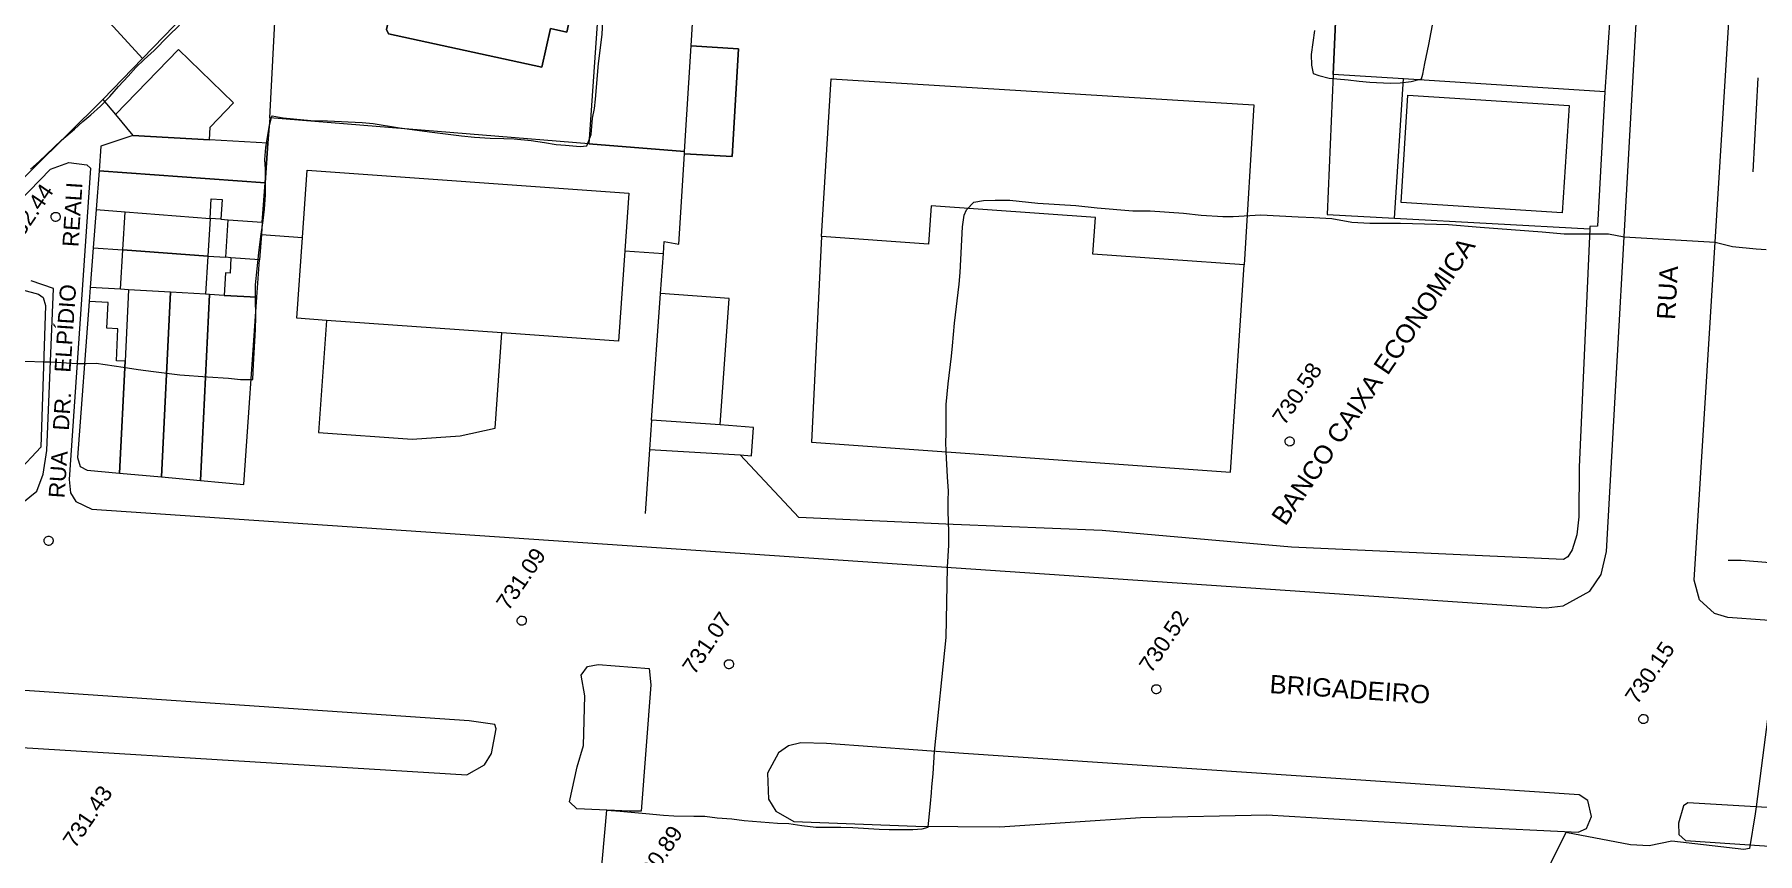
# Model space of a CAD drawing. Header units: metres. Extents: x 325024 to 7190115, y 7391967 to 10157759.
# Drawn here: x 326394.9 to 326583, y 7392757.2 to 7392846.7 of the extents above; entities that cross this region are included whole.
import ezdxf
from ezdxf.enums import TextEntityAlignment as Align

# ---------------------------------------------------------------- set-up
doc = ezdxf.new("R2010")
doc.units = ezdxf.units.M
doc.layers.get('0').update_dxf_attribs({"lineweight": 18})
for name, color, linetype, lineweight in [('100_SIST_VIARIO_MEIO_FIO', 1, 'Continuous', 18), ('108_SEP_FIS_CANT_CENT_ILHA', 7, 'Continuous', 18), ('144_P_DUPLA_ASF_TOP', 7, 'Continuous', 18), ('160_P_SIMP_ASF_TOP', 7, 'Continuous', 18), ('206_MURO_E_MURO_ARRIMO', 7, 'Continuous', 18), ('214_PROJ_BEIRAL_EDIF', 10, 'Continuous', 18), ('216_EDIF_NOTAVEL', 2, 'Continuous', 18), ('218_EDIF_NOTAVEL_TOP', 7, 'Continuous', 18), ('600_CURVA_MESTRA', 14, 'Continuous', 18), ('604_CURVA_INTERM', 7, 'Continuous', 18), ('606_PTO_COTADO', 7, 'Continuous', 18), ('608_PTO_COTADO_INTERVIA', 1, 'Continuous', 18), ('626_SEGM_CURVA_INTERM', 7, 'Continuous', 18)]:
    doc.layers.add(name, color=color, linetype=linetype, lineweight=lineweight)
doc.styles.add('Style-Arial', font='arial.ttf', dxfattribs={"height": 1.75})

# ---------------------------------------------------------------- blocks, each defined once
blk = doc.blocks.new('SP09')
at = {"color": 0, "linetype": 'Continuous'}
blk.add_lwpolyline([(-0.03, -0.51), (-0.14, -0.49), (-0.24, -0.46), (-0.31, -0.42), (-0.35, -0.39), (-0.42, -0.31), (-0.47, -0.24), (-0.51, -0.15), (-0.52, -0.09), (-0.52, 0.03), (-0.51, 0.11), (-0.48, 0.2), (-0.44, 0.27), (-0.4, 0.33), (-0.32, 0.39), (-0.23, 0.44), (-0.15, 0.48), (-0.1, 0.48), (-0.03, 0.48), (0.08, 0.48), (0.19, 0.44), (0.27, 0.4), (0.35, 0.32), (0.41, 0.23), (0.46, 0.11), (0.48, 0.03), (0.48, -0.03), (0.47, -0.08), (0.44, -0.21), (0.38, -0.3), (0.31, -0.38), (0.23, -0.44), (0.1, -0.49), (0.02, -0.51)], close=True, dxfattribs=at)
blk = doc.blocks.new('SP10')
at = {"color": 0, "linetype": 'Continuous'}
blk.add_lwpolyline([(-0.03, -0.51), (-0.14, -0.49), (-0.24, -0.46), (-0.31, -0.42), (-0.35, -0.39), (-0.42, -0.31), (-0.47, -0.24), (-0.51, -0.15), (-0.52, -0.09), (-0.52, 0.03), (-0.51, 0.11), (-0.48, 0.2), (-0.44, 0.27), (-0.4, 0.33), (-0.32, 0.39), (-0.23, 0.44), (-0.15, 0.48), (-0.1, 0.48), (-0.03, 0.48), (0.08, 0.48), (0.19, 0.44), (0.27, 0.4), (0.35, 0.32), (0.41, 0.23), (0.46, 0.11), (0.48, 0.03), (0.48, -0.03), (0.47, -0.08), (0.44, -0.21), (0.38, -0.3), (0.31, -0.38), (0.23, -0.44), (0.1, -0.49), (0.02, -0.51)], close=True, dxfattribs=at)

msp = doc.modelspace()

# ---------------------------------------------------------------- linework, layer by layer
at = {"layer": '100_SIST_VIARIO_MEIO_FIO', "flags": 128}
msp.add_lwpolyline([(326591.682, 7393037.972), (326592.61, 7393051.431), (326594.02, 7393054.975), (326595.753, 7393056.39), (326597.881, 7393057.078), (326680.494, 7393051.842), (326681.815, 7393051.489), (326684.217, 7393049.745), (326685.477, 7393047.058), (326678.621, 7392963.14), (326668.392, 7392817.409), (326667.624, 7392813.739), (326666.351, 7392809.425), (326660.294, 7392795.608), (326658.789, 7392793.855), (326648.089, 7392782.033), (326646.246, 7392780.78), (326642.903, 7392779.403), (326640.231, 7392778.81), (326628.247, 7392779.525), (326579.764, 7392783.037), (326578.329, 7392783.44), (326576.692, 7392784.94), (326576.105, 7392787.081)], close=True, dxfattribs=at)
for points in [[(326391.935, 7392827.183), (326396.609, 7392831.96), (326398.619, 7392832.688), (326400.57, 7392832.436), (326400.992, 7392832.096), (326398.632, 7392798.09), (326398.783, 7392796.625), (326399.362, 7392795.688), (326401.128, 7392794.838), (326529.267, 7392786.162), (326559.937, 7392784.085), (326561.772, 7392784.283), (326564.708, 7392785.888), (326565.941, 7392787.728), (326566.514, 7392790.231), (326569.67, 7392846.629), (326570.291, 7392857.279)], [(326393.571, 7392795.563), (326395.106, 7392796.828), (326395.824, 7392798.66), (326396.192, 7392801.265), (326396.924, 7392818.954), (326394.479, 7392819.786)]]:
    msp.add_lwpolyline(points, dxfattribs=at)
at = {"layer": '108_SEP_FIS_CANT_CENT_ILHA', "flags": 128}
for points in [[(326442.327, 7392771.743), (326379.342, 7392776.038), (326361.349, 7392777.269), (326358.553, 7392778.336), (326356.093, 7392780.04), (326354.111, 7392782.283), (326353.235, 7392783.409), (326344.382, 7392783.246), (326314.263, 7392780.151)], [(326308.896, 7392772.041), (326329.439, 7392770.48), (326364.467, 7392768.602), (326366.668, 7392769.044), (326368.699, 7392769.999), (326372.113, 7392770.119), (326442.056, 7392765.85), (326443.995, 7392766.921), (326444.779, 7392768.187), (326445.284, 7392770.861), (326445.119, 7392771.321), (326442.327, 7392771.743)]]:
    msp.add_lwpolyline(points, dxfattribs=at)
for points in [[(326454.085, 7392762.115), (326453.298, 7392762.875), (326454.119, 7392766.698), (326454.798, 7392769.053), (326454.949, 7392774.467), (326454.547, 7392776.736), (326455.261, 7392777.662), (326456.424, 7392777.883), (326461.982, 7392777.453), (326462.151, 7392775.682), (326461.094, 7392761.863), (326459.851, 7392761.868)], [(326481.344, 7392769.256), (326478.538, 7392769.323), (326477.206, 7392769.02), (326476.088, 7392768.24), (326474.902, 7392766.019), (326475.01, 7392763.192), (326475.799, 7392761.886), (326477.778, 7392760.76), (326491.105, 7392760.248), (326500.269, 7392760.174), (326515.645, 7392761.185), (326529.433, 7392761.484), (326551.371, 7392760.169), (326563.429, 7392759.57), (326564.342, 7392759.984), (326564.875, 7392761.305), (326564.464, 7392763.027), (326563.552, 7392763.652), (326496.322, 7392768.17)], [(326652.825, 7392753.165), (326655.595, 7392753.134), (326656.877, 7392753.521), (326658.835, 7392758.128), (326658.993, 7392759.272), (326658.198, 7392760.595), (326657.661, 7392760.845), (326626.532, 7392760.806), (326600.105, 7392761.31), (326575.41, 7392762.798), (326574.929, 7392762.469), (326574.379, 7392760.579), (326574.411, 7392759.312), (326575.146, 7392758.653), (326641.419, 7392754.203)]]:
    msp.add_lwpolyline(points, close=True, dxfattribs=at)
at = {"layer": '206_MURO_E_MURO_ARRIMO'}
for p, q in [((326566.339, 7392840.41), (326565.543, 7392825.759)), ((326583.055, 7392841.958), (326582.515, 7392831.673)), ((326384.482, 7392821.923), (326402.332, 7392839.592)), ((326402.332, 7392839.592), (326403.713, 7392837.93)), ((326401.588, 7392827.552), (326401.273, 7392823.392)), ((326564.717, 7392825.714), (326564.705, 7392825.447)), ((326565.543, 7392825.759), (326564.717, 7392825.714)), ((326401.273, 7392823.392), (326400.944, 7392819.047)), ((326400.944, 7392819.047), (326400.829, 7392817.525)), ((326462.019, 7392801.352), (326461.529, 7392794.378)), ((326579.801, 7392789.269), (326581.225, 7392789.262)), ((326581.225, 7392789.262), (326588.688, 7392788.658))]:
    msp.add_line(p, q, dxfattribs=at)
at = {"layer": '206_MURO_E_MURO_ARRIMO', "flags": 128}
for points in [[(326406.655, 7392844.062), (326402.332, 7392839.592)], [(326415.211, 7392826.511), (326414.034, 7392826.601)], [(326401.273, 7392823.392), (326404.505, 7392823.158)], [(326413.793, 7392822.487), (326415.763, 7392822.345)], [(326404.252, 7392818.853), (326400.944, 7392819.047)], [(326462.247, 7392804.572), (326463.228, 7392818.389)]]:
    msp.add_lwpolyline(points, dxfattribs=at)
at = {"layer": '214_PROJ_BEIRAL_EDIF', "flags": 128}
for points in [[(326440.265, 7392861.733), (326434.792, 7392862.922), (326432.301, 7392851.455), (326434.124, 7392851.059), (326433.287, 7392847.207), (326433.515, 7392846.741), (326450.276, 7392843.1), (326451.196, 7392847.334), (326452.993, 7392846.943), (326454.236, 7392852.666), (326456.617, 7392852.503), (326456.405, 7392849.4), (326455.405, 7392834.74), (326420.543, 7392837.591), (326421.419, 7392854.358), (326426.542, 7392853.786), (326427.012, 7392854.421), (326427.532, 7392855.123), (326429.942, 7392858.379), (326433.859, 7392863.671), (326435.979, 7392866.534), (326437.602, 7392868.726), (326441.429, 7392867.386)], [(326454.236, 7392852.666), (326452.993, 7392846.943), (326451.196, 7392847.334), (326450.276, 7392843.1), (326433.515, 7392846.741), (326433.287, 7392847.207), (326434.124, 7392851.059), (326432.301, 7392851.455), (326434.792, 7392862.922), (326440.265, 7392861.733), (326455.487, 7392858.427)], [(326456.405, 7392849.4), (326455.405, 7392834.74), (326465.847, 7392833.886), (326466.558, 7392845.426), (326467.455, 7392859.972), (326459.832, 7392860.442), (326459.757, 7392859.237), (326457.087, 7392859.402), (326456.637, 7392852.799), (326459.445, 7392852.626), (326459.235, 7392849.226)], [(326403.071, 7392847.931), (326406.655, 7392844.062), (326417.079, 7392854.842), (326413.607, 7392858.597), (326410.003, 7392855.05), (326406.72, 7392851.728)], [(326413.968, 7392835.168), (326414.048, 7392836.545), (326416.608, 7392839.203), (326410.57, 7392845.024), (326403.713, 7392837.93), (326405.605, 7392835.653)], [(326465.832, 7392833.657), (326465.847, 7392833.886), (326455.405, 7392834.74), (326420.543, 7392837.591), (326420.344, 7392834.798), (326420.038, 7392830.469), (326419.733, 7392826.166), (326419.64, 7392824.845), (326424.126, 7392824.527), (326424.646, 7392831.847), (326459.77, 7392829.354), (326459.324, 7392823.066), (326463.539, 7392822.766), (326463.632, 7392824.072), (326465.224, 7392823.793)], [(326413.968, 7392835.168), (326405.605, 7392835.653), (326402.111, 7392834.466), (326401.908, 7392831.792), (326420.038, 7392830.469), (326420.344, 7392834.798)], [(326415.211, 7392826.511), (326416.004, 7392826.451), (326419.733, 7392826.166), (326420.038, 7392830.469), (326401.908, 7392831.792), (326401.588, 7392827.552), (326404.748, 7392827.311), (326414.034, 7392826.601), (326414.159, 7392828.729), (326415.337, 7392828.66)], [(326424.126, 7392824.527), (326424.646, 7392831.847), (326459.77, 7392829.354), (326459.324, 7392823.066), (326458.623, 7392813.201), (326445.909, 7392814.103), (326426.737, 7392815.464), (326423.499, 7392815.694)], [(326413.793, 7392822.487), (326404.505, 7392823.158), (326404.748, 7392827.311), (326414.034, 7392826.601)], [(326419.64, 7392824.845), (326419.444, 7392822.079), (326416.313, 7392822.305), (326415.763, 7392822.345), (326416.004, 7392826.451), (326419.733, 7392826.166)], [(326413.548, 7392818.308), (326409.715, 7392818.533), (326405.137, 7392818.802), (326404.252, 7392818.853), (326404.505, 7392823.158), (326413.793, 7392822.487)], [(326416.313, 7392822.305), (326416.214, 7392820.617), (326415.733, 7392820.646), (326415.589, 7392818.189), (326419.154, 7392817.979), (326419.444, 7392822.079)], [(326380.24, 7392806.205), (326386.942, 7392812.723), (326389.333, 7392815.048), (326389.814, 7392815.801), (326392.204, 7392819.162), (326395.315, 7392818.329), (326395.8, 7392817.966), (326396.066, 7392817.091), (326395.538, 7392801.635), (326392.954, 7392798.867), (326386.094, 7392799.208), (326386.009, 7392799.981)], [(326404.749, 7392810.99), (326404.143, 7392798.792), (326408.714, 7392798.373), (326409.715, 7392818.533), (326405.137, 7392818.802)], [(326413.548, 7392818.308), (326409.715, 7392818.533), (326408.714, 7392798.373), (326412.97, 7392797.982), (326413.978, 7392818.283)], [(326415.589, 7392818.189), (326413.978, 7392818.283), (326412.97, 7392797.982), (326417.708, 7392797.546), (326419.154, 7392817.979)], [(326404.749, 7392810.99), (326403.804, 7392811.037), (326403.978, 7392814.538), (326402.755, 7392814.599), (326402.895, 7392817.422), (326400.829, 7392817.525), (326399.541, 7392800.505), (326399.831, 7392799.5), (326400.601, 7392799.118), (326404.143, 7392798.792)], [(326445.909, 7392814.103), (326426.737, 7392815.464), (326425.868, 7392803.221), (326436.101, 7392802.494), (326441.35, 7392802.844), (326445.171, 7392803.705)]]:
    msp.add_lwpolyline(points, close=True, dxfattribs=at)
at = {"layer": '216_EDIF_NOTAVEL', "flags": 128}
msp.add_lwpolyline([(326537.04, 7392850.547), (326536.686, 7392842.311), (326536.03, 7392827.009), (326543.376, 7392826.609), (326564.705, 7392825.447), (326563.541, 7392799.416), (326563.514, 7392794.018), (326563.288, 7392792.035), (326562.763, 7392790.396), (326562.286, 7392789.633), (326561.826, 7392789.346), (326532.106, 7392790.714), (326511.436, 7392792.518), (326495.195, 7392793.162), (326478.333, 7392793.933), (326471.909, 7392800.769), (326473.163, 7392800.68), (326473.383, 7392803.781), (326469.74, 7392804.04), (326470.721, 7392817.858), (326463.228, 7392818.389), (326463.539, 7392822.766), (326463.632, 7392824.072), (326465.224, 7392823.793), (326465.832, 7392833.657), (326471.027, 7392833.336), (326471.752, 7392845.106), (326466.558, 7392845.426), (326467.455, 7392859.972)], dxfattribs=at)
for points in [[(326544.352, 7392841.82), (326536.686, 7392842.311), (326537.04, 7392850.547), (326538.211, 7392850.467), (326541.957, 7392850.209), (326544.881, 7392850.007), (326566.883, 7392848.493), (326566.339, 7392840.41)], [(326465.832, 7392833.657), (326465.847, 7392833.886), (326466.558, 7392845.426), (326471.752, 7392845.106), (326471.027, 7392833.336)], [(326536.686, 7392842.311), (326536.03, 7392827.009), (326543.376, 7392826.609), (326544.352, 7392841.82)], [(326480.798, 7392824.61), (326481.86, 7392841.833), (326528.018, 7392838.986), (326526.94, 7392821.509), (326510.438, 7392822.68), (326510.723, 7392826.698), (326492.788, 7392827.972), (326492.49, 7392823.78)], [(326544.842, 7392840.063), (326562.434, 7392838.935), (326561.681, 7392827.193), (326544.089, 7392828.321)], [(326480.798, 7392824.61), (326479.716, 7392802.152), (326525.452, 7392798.905), (326526.94, 7392821.509), (326510.438, 7392822.68), (326510.723, 7392826.698), (326492.788, 7392827.972), (326492.49, 7392823.78)], [(326462.019, 7392801.352), (326471.909, 7392800.769), (326473.163, 7392800.68), (326473.383, 7392803.781), (326469.74, 7392804.04), (326462.247, 7392804.572)]]:
    msp.add_lwpolyline(points, close=True, dxfattribs=at)
at = {"layer": '600_CURVA_MESTRA', "elevation": 730}
msp.add_lwpolyline([(326585.498, 7392782.621), (326582.85, 7392762.35), (326582.767, 7392761.574), (326582.149, 7392757.811), (326581.516, 7392757.69), (326573.664, 7392758.583), (326571.186, 7392758.106), (326569.152, 7392758.21), (326562.064, 7392759.555), (326557.201, 7392749.691)], dxfattribs=at)
at = {"layer": '604_CURVA_INTERM', "flags": 128}
for points, elevation in [([(326399.582, 7392810.767), (326400.513, 7392810.74), (326401.581, 7392810.781), (326404.526, 7392810.366), (326406.179, 7392810.082), (326407.858, 7392809.863), (326410.733, 7392809.529), (326413.757, 7392809.301), (326416.06, 7392809.167), (326417.347, 7392809.019), (326418.367, 7392808.998), (326418.694, 7392809.012), (326418.793, 7392810.627), (326418.981, 7392814.453), (326419.029, 7392815.844), (326419.009, 7392817.917), (326418.978, 7392819.335), (326419.351, 7392822.829), (326419.57, 7392824.637), (326419.837, 7392826.363), (326419.984, 7392827.618), (326420.101, 7392829.115), (326420.074, 7392831.974), (326420.02, 7392833.009), (326420.111, 7392834.325), (326420.322, 7392835.456), (326420.532, 7392836.778), (326420.766, 7392837.762), (326420.82, 7392837.796), (326422.025, 7392837.577), (326425.022, 7392837.275), (326426.86, 7392837.252), (326430.646, 7392837.07), (326431.85, 7392836.975), (326434.718, 7392836.496), (326438.284, 7392836.017), (326441.498, 7392835.612), (326442.897, 7392835.466), (326444.618, 7392835.359), (326446.121, 7392835.302), (326447.244, 7392835.294), (326449.087, 7392835.117), (326450.55, 7392834.881), (326451.813, 7392834.649), (326452.841, 7392834.604), (326454.442, 7392834.464), (326455.186, 7392834.501), (326455.635, 7392835.759), (326455.788, 7392837.548), (326456.012, 7392838.602), (326456.135, 7392839.601), (326456.463, 7392843.515), (326456.832, 7392846.663), (326456.942, 7392848.907)], 732), ([(326534.646, 7392847.096), (326534.287, 7392844.499), (326534.319, 7392843.317), (326534.478, 7392842.415), (326535.102, 7392842.204), (326536.252, 7392841.915), (326538.303, 7392841.719), (326539.494, 7392841.578), (326540.665, 7392841.488), (326542.885, 7392841.369), (326543.996, 7392841.41), (326545.185, 7392841.555), (326546.335, 7392841.84), (326546.463, 7392842.345), (326546.682, 7392843.526), (326547.121, 7392845.584), (326547.761, 7392849.035)], 732), ([(326394.434, 7392831.963), (326395.377, 7392832.802), (326397.82, 7392835.144), (326399.226, 7392836.345), (326400.149, 7392837.171), (326401.015, 7392837.886), (326402.064, 7392838.836), (326403.086, 7392839.91), (326404.046, 7392840.984), (326405.105, 7392842.121), (326405.942, 7392843.06), (326406.827, 7392843.942), (326407.936, 7392844.925), (326409.447, 7392846.475), (326410.686, 7392847.712)], 733), ([(326456.15, 7392748.585), (326457.361, 7392761.999), (326458.824, 7392761.88), (326461.634, 7392761.625), (326463.531, 7392761.442), (326464.669, 7392761.376), (326466.877, 7392761.32), (326468.052, 7392761.31), (326469.408, 7392761.159), (326471.022, 7392761.019), (326472.371, 7392760.855), (326476.006, 7392760.577), (326477.242, 7392760.52), (326478.663, 7392760.313), (326480.177, 7392760.121), (326481.235, 7392760.141), (326482.928, 7392760.135), (326484.208, 7392760.098), (326487.109, 7392759.902), (326488.191, 7392759.861), (326490.758, 7392759.858), (326491.799, 7392759.96), (326492.441, 7392760.11), (326492.714, 7392762.716), (326492.814, 7392763.881), (326492.834, 7392764.527), (326492.983, 7392765.958), (326493.14, 7392768.401), (326494.398, 7392780.818), (326494.551, 7392788.512), (326494.696, 7392790.902), (326494.704, 7392792.367), (326494.682, 7392793.505), (326494.635, 7392794.611), (326494.636, 7392795.789), (326494.661, 7392796.815), (326494.553, 7392798.387), (326494.403, 7392801.098), (326494.378, 7392802.216), (326494.417, 7392803.027), (326494.407, 7392806.271), (326494.616, 7392808.523), (326494.988, 7392811.57), (326495.11, 7392812.686), (326495.313, 7392815.144), (326495.839, 7392819.417), (326495.946, 7392820.674), (326496.193, 7392825.661), (326496.385, 7392826.945), (326496.634, 7392827.545), (326497.433, 7392828.365), (326498.475, 7392828.539), (326499.75, 7392828.59), (326501.377, 7392828.571), (326504.432, 7392828.272), (326508.574, 7392827.991), (326510.916, 7392827.738), (326514.785, 7392827.419), (326516.705, 7392827.428), (326520.335, 7392827.156), (326522.245, 7392826.964), (326524.641, 7392826.799), (326525.753, 7392826.785), (326528.789, 7392826.978), (326532.862, 7392826.773), (326534.572, 7392826.703), (326536.513, 7392826.581), (326538.704, 7392826.181), (326540.683, 7392826.071), (326544.043, 7392826.087), (326549.259, 7392825.936), (326552.735, 7392825.651), (326559.485, 7392825.134), (326561.89, 7392824.925), (326566.737, 7392824.907), (326568.436, 7392824.578), (326578.397, 7392823.99), (326580.288, 7392823.511), (326582.847, 7392823.257), (326583.947, 7392823.187)], 731)]:
    msp.add_lwpolyline(points, dxfattribs=dict(at, elevation=elevation))
at = {"layer": '604_CURVA_INTERM', "elevation": 732}
msp.add_lwpolyline([(326377.101, 7392754.187), (326378.106, 7392769.754), (326377.968, 7392770.834), (326378.005, 7392773.75), (326378.083, 7392776.124), (326379.461, 7392796.23), (326379.407, 7392798.231), (326379.429, 7392798.882), (326379.552, 7392799.508), (326379.678, 7392800.002), (326380.622, 7392800.838), (326381.839, 7392801.71), (326383.691, 7392802.935), (326385.818, 7392804.208), (326386.891, 7392804.807), (326388.361, 7392805.758), (326389.429, 7392806.609), (326390.521, 7392807.848), (326391.318, 7392809.014), (326392.695, 7392810.405), (326393.801, 7392810.998), (326395.962, 7392810.946)], dxfattribs=at)
at = {"layer": '626_SEGM_CURVA_INTERM', "elevation": 732}
msp.add_lwpolyline([(326395.962, 7392810.946), (326396.592, 7392810.93), (326399.512, 7392810.769), (326399.582, 7392810.767)], dxfattribs=at)

# ---------------------------------------------------------------- block references
at = {"layer": '606_PTO_COTADO', "rotation": 55.83005668387076}
for p in [(326531.929, 7392802.268, 730.58), (326448.073, 7392782.7, 731.095), (326470.705, 7392777.945, 731.07), (326517.369, 7392775.212, 730.525)]:
    msp.add_blockref('SP09', p, dxfattribs=at)
at = {"layer": '608_PTO_COTADO_INTERVIA', "rotation": 55.83005668387076}
for p in [(326397.178, 7392826.787, 732.445), (326396.408, 7392791.419, 731.43), (326570.557, 7392771.963, 730.15)]:
    msp.add_blockref('SP10', p, dxfattribs=at)

# ---------------------------------------------------------------- texts
at = {"layer": '144_P_DUPLA_ASF_TOP', "style": 'Style-Arial'}
msp.add_text('BRIGADEIRO', height=2, rotation=356.12645, dxfattribs=at).set_placement((326529.753, 7392775.774), align=Align.MIDDLE_LEFT)
at = {"layer": '160_P_SIMP_ASF_TOP', "style": 'Style-Arial'}
for s, p in [('REALI', (326399.645, 7392823.431)), ('ELPÍDIO', (326398.78, 7392809.718)), ('DR.', (326398.603, 7392803.383)), ('RUA', (326398.142, 7392796.009))]:
    msp.add_text(s, height=1.75, rotation=86.20517, dxfattribs=at).set_placement(p)
msp.add_text('RUA', height=2, rotation=86.74937, dxfattribs=at).set_placement((326573.004, 7392815.542), align=Align.MIDDLE_LEFT)
at = {"layer": '218_EDIF_NOTAVEL_TOP', "style": 'Style-Arial'}
msp.add_text('BANCO CAIXA ECONOMICA', height=2, rotation=55.83006, dxfattribs=at).set_placement((326531.454, 7392792.925))
at = {"layer": '606_PTO_COTADO', "style": 'Style-Arial'}
for s, p in [('730.58', (326532.729, 7392807.476, 730.58)), ('731.09', (326447.978, 7392787.228, 731.095)), ('731.07', (326468.298, 7392780.237, 731.07)), ('730.52', (326518.169, 7392780.419, 730.525))]:
    msp.add_text(s, height=1.75, rotation=55.83006, dxfattribs=at).set_placement(p, align=Align.MIDDLE_CENTER)
at = {"layer": '608_PTO_COTADO_INTERVIA', "style": 'Style-Arial'}
for s, p in [('732.44', (326394.216, 7392826.99, 732.445)), ('730.15', (326571.242, 7392777, 730.15)), ('731.43', (326400.653, 7392761.286, 731.43)), ('730.89', (326462.925, 7392756.903, 730.88))]:
    msp.add_text(s, height=1.75, rotation=55.83006, dxfattribs=at).set_placement(p, align=Align.MIDDLE_CENTER)

doc.saveas('drawing.dxf')
